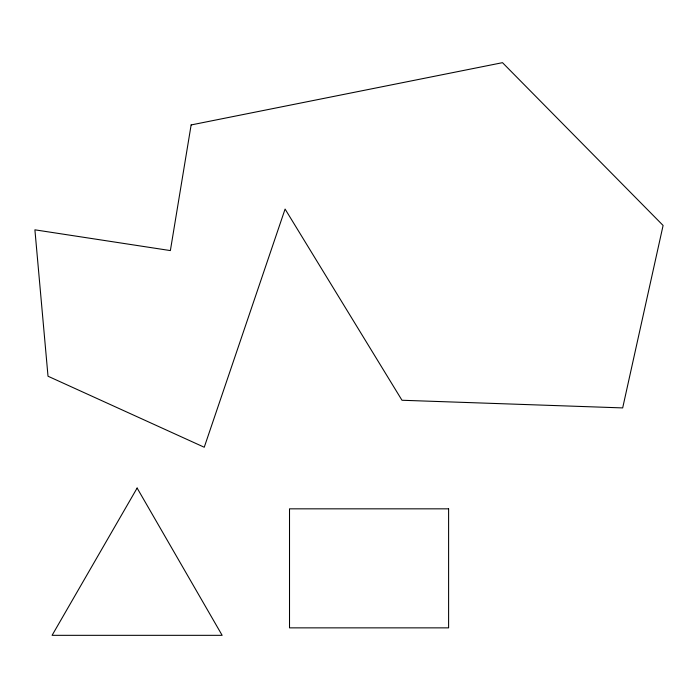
<?xml version="1.0" encoding="UTF-8"?>
<svg xmlns="http://www.w3.org/2000/svg" width="698" height="698" viewBox="0 0 698 698"><rect width="100%" height="100%" fill="white"/><g stroke="black" fill="none" stroke-linecap="round" stroke-linejoin="round"><path stroke-width="1.05" d="M191.13 124.942L170.373 250.582L34.9 229.825L48.014 376.222L204.244 447.244L285.089 209.068L401.987 400.259L622.677 407.911L663.1 225.454L502.499 62.672L191.13 124.942M137.122 488.05L52.088 635.328L222.147 635.328L137.122 488.05M448.605 508.833L289.513 508.833L289.513 627.86L448.605 627.86L448.605 508.833"/></g></svg>
